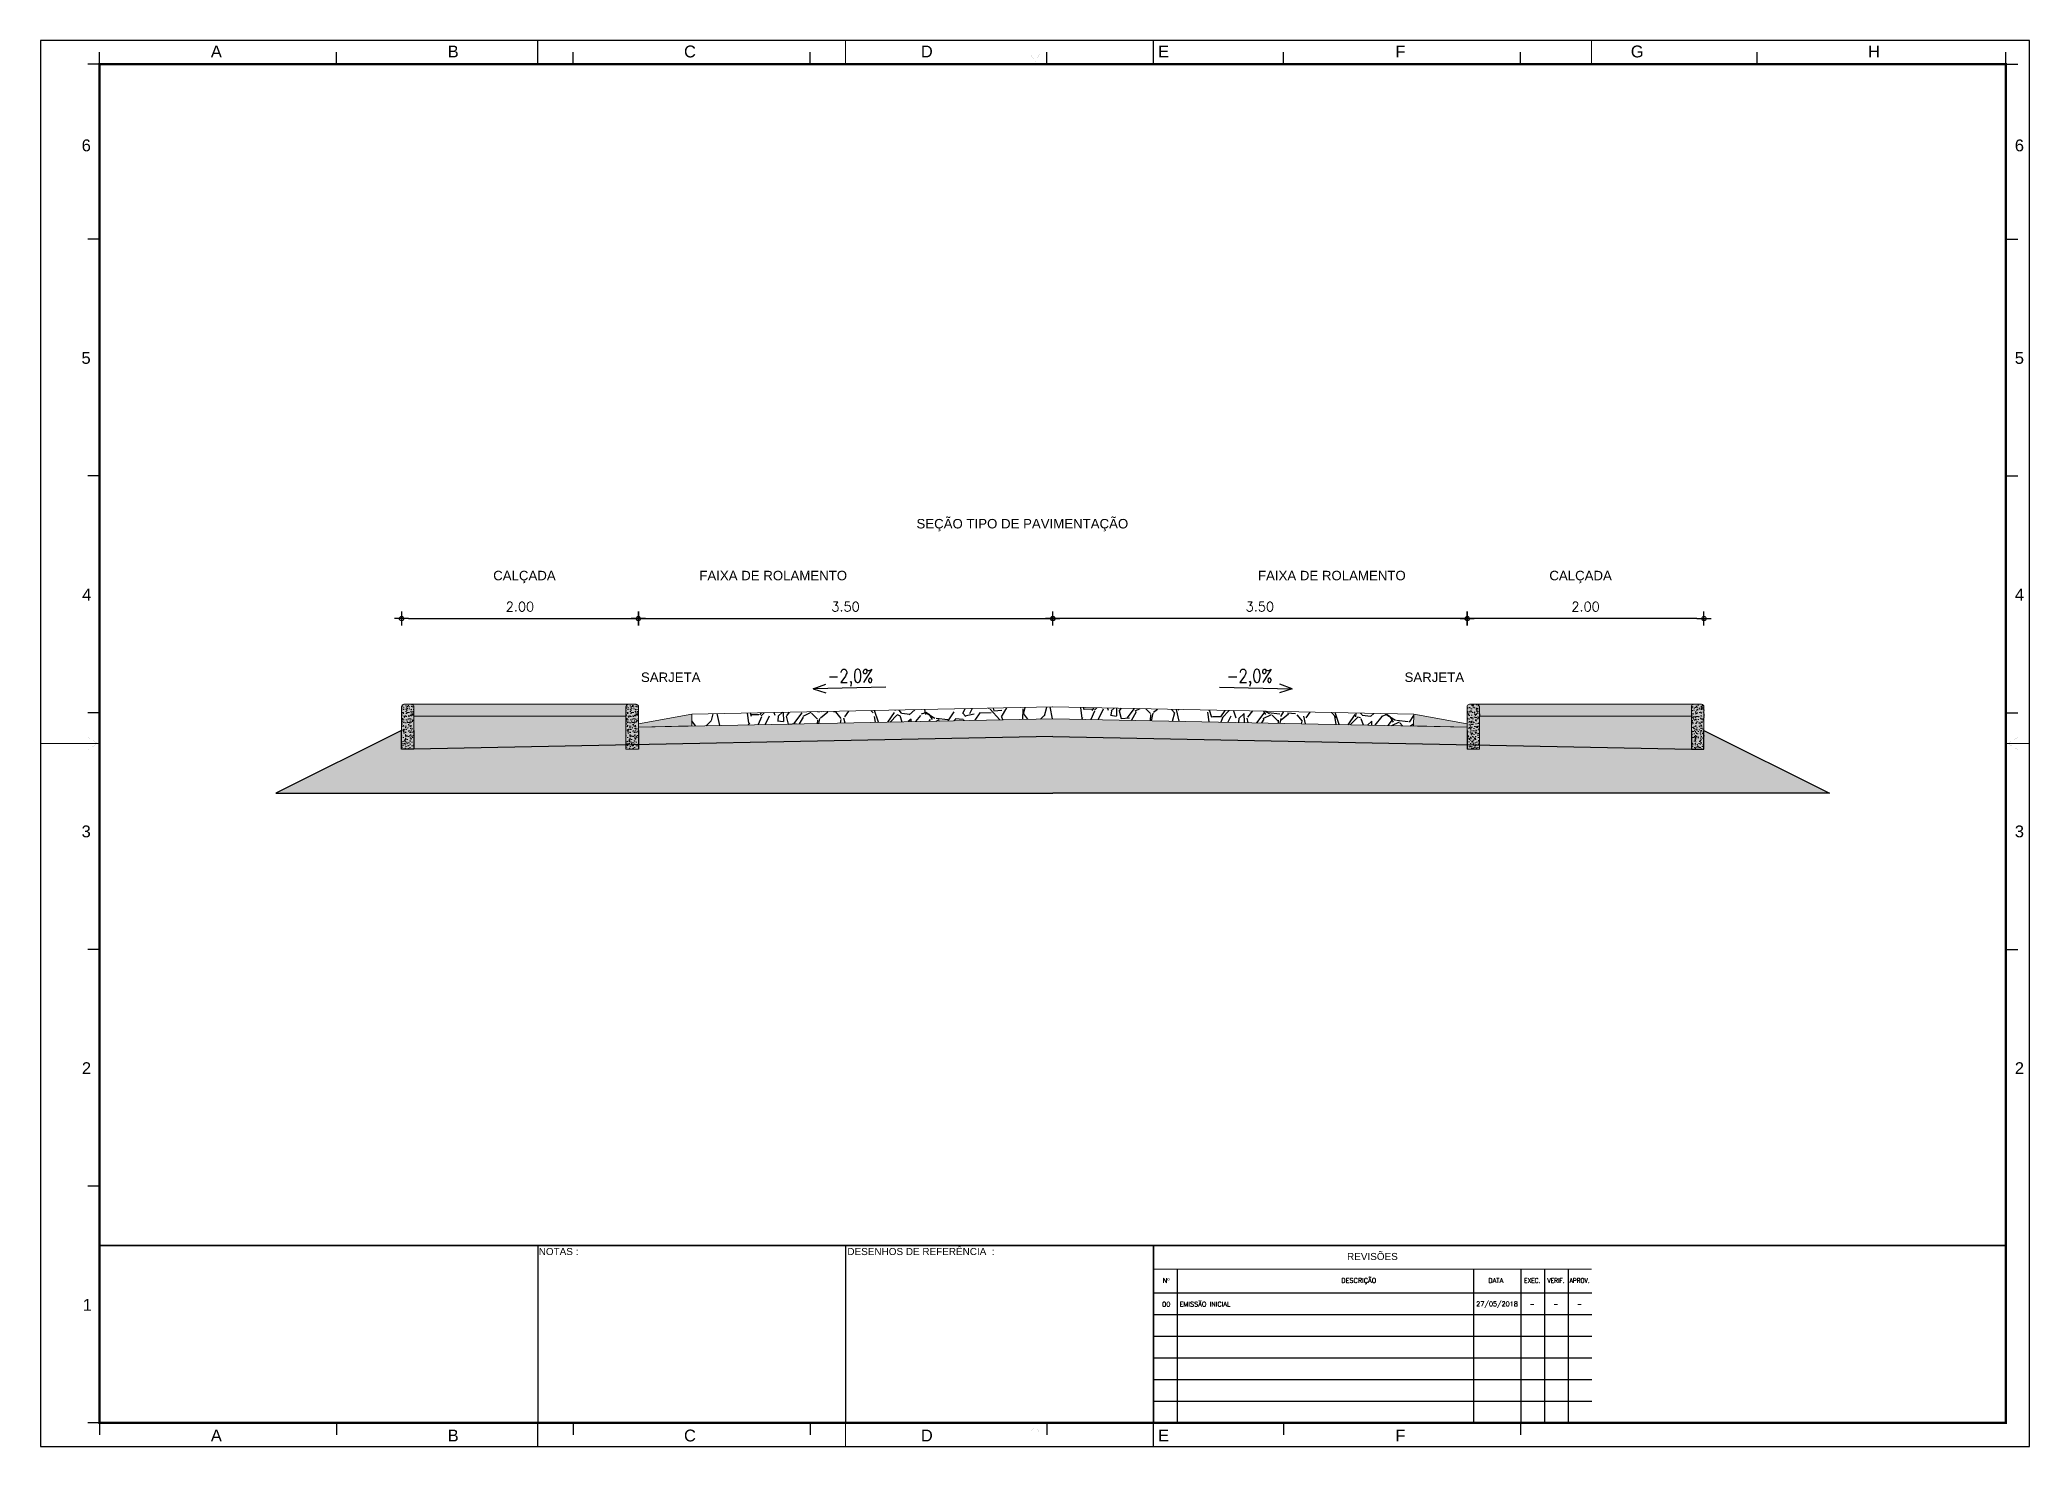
# Paper-space layout 'Layout1' of a CAD drawing. Header units: metres, sheet in millimetres. Extents: x 1037 to 1878, y 1 to 596.
# The model-space entities are those that its viewports show. They can reach past a viewport. Long polylines and large blocks are cut down to what shows.
import ezdxf
from ezdxf.enums import TextEntityAlignment as Align

# ---------------------------------------------------------------- set-up
doc = ezdxf.new("R2010")
doc.units = ezdxf.units.M
doc.header["$PDMODE"] = 35
doc.header["$PDSIZE"] = 0.1
doc.linetypes.add('ACAD_ISO04W100', pattern=[30, 24, -3, 0, -3])
for name, color, linetype, lineweight in [('Borda da Pavimentação', 7, 'Continuous', 9), ('Borda da Terraplenagem', 7, 'Continuous', 13), ('Hach_Concreto', 8, 'Continuous', 9), ('Texto Geral', 7, 'Continuous', 15)]:
    doc.layers.add(name, color=color, linetype=linetype, lineweight=lineweight)
for name, color, linetype in [('COTAS', 10, 'Continuous'), ('Hach_Base', 30, 'Continuous'), ('Hach_Sub-base', 51, 'Continuous'), ('Malha UTM', 8, 'Continuous'), ('Marcas de dobra', 1, 'Continuous'), ('Moldura', 7, 'Continuous'), ('Sistema de referências', 7, 'Continuous')]:
    doc.layers.add(name, color=color, linetype=linetype)
doc.styles.add('ARIAL', font='arial.ttf')
doc.styles.add('ESTILO COTA', font='romans.shx')
doc.styles.add('ROMANS', font='romans.shx')
doc.dimstyles.new('MODEL 50', dxfattribs={"dimtxt": 0.08, "dimasz": 0.06, "dimexe": 0.01, "dimexo": 0.01, "dimgap": 0.06, "dimtad": 1, "dimzin": 4, "dimdsep": 46, "dimtxsty": 'ESTILO COTA', "dimblk1": 'BOLA', "dimblk2": 'BOLA', "dimsah": 1, "dimcen": 0.09, "dimse1": 1, "dimse2": 1, "dimclrd": 256, "dimclre": 1, "dimclrt": 7, "dimazin": 2, "dimtfac": 1, "dimtix": 1, "dimtmove": 1, "dimatfit": 3, "dimldrblk": 'BOLA', "dimfxl": 1, "dimtolj": 1, "dimtzin": 0, "dimarcsym": 0})
pattern_1 = [(50, (438147.669313, 9614802.14558), (0.057380815, -0.00502017), [0.006, -0.066]), (355, (438147.669313, 9614802.14558), (-0.01110011, 0.06017537), [0.0048, -0.0528]), (100.45144, (438147.674095, 9614802.14516), (0.04628071, 0.0551552), [0.00509922, -0.05609137]), (46.1842, (438147.66931, 9614802.16158), (0.0853793, -0.01324154), [0.009, -0.099]), (96.63564, (438147.67643, 9614802.160474), (0.07477296, 0.07792949), [0.00764883, -0.0841371]), (351.18416, (438147.66931, 9614802.16158), (0.07477296, 0.0779295), [0.0072, -0.0792]), (21, (438147.677313, 9614802.15758), (0.047752564, -0.03220951), [0.006, -0.066]), (326, (438147.677313, 9614802.15758), (0.01946523, 0.058012), [0.0048, -0.0528]), (71.45144, (438147.68129, 9614802.154894), (0.06721779, 0.02580249), [0.00509922, -0.05609137]), (37.5, (438147.669313, 9614802.145578), (0.000972788, 0.026631508), [0, -0.05216, 0, -0.0536, 0, -0.053]), (7.5, (438147.669313, 9614802.145578), (0.021045563, 0.031552937), [0, -0.03056, 0, -0.05096, 0, -0.0202]), (327.5, (438147.651473, 9614802.145578), (0.042705795, -0.00180439), [0, -0.02, 0, -0.0624, 0, -0.0828]), (317.5, (438147.643473, 9614802.145578), (0.046654894, 0.0080084), [0, -0.026, 0, -0.04144, 0, -0.0588])]
pattern_2 = [(288.0127875, (-36952.425108, 189033.911976), (1.83109473841237, -5.51525087905881), [0.0649270736, -6.427791891517]), (244.969741, (-36952.40503, 189033.850232), (2.477656115178684, 5.256626330158416), [0.1114168968, -11.03026928977]), (192.5104471, (-36952.45217, 189033.749278), (7.01038245794421, 1.52513860135549), [0.0785614888, -7.77759733088]), (327.273689, (-36952.441792, 189033.525955), (-8.117577196778116, 5.24394386071635), [0.1014608588, -10.04462311089]), (352.83365418, (-36952.356436, 189033.471103), (-6.22182631842432, 0.80588070045094), [0.099490403, -9.849563471615]), (57.273689, (-36952.257723, 189033.458691), (-5.24394386071635, -8.117577196778116), [0.1014608588, -10.04462311089]), (97.69424047, (-36952.20287, 189033.544047), (1.042538599115492, -7.84627017820244), [0.1341767954, -13.283491909707]), (132.25532837, (-36952.220835, 189033.677015), (-7.50566491635581, 8.23420701970649), [0.1266767088, -12.540998754362]), (181.42956562, (-36952.306017, 189033.770776), (-7.36367017824481, -0.20665087957389), [0.10180447, -10.078653682755]), (235.2363583, (-36952.40779, 189033.768236), (3.07224386055056, 4.3560824580472), [0.1162255232, -5.6950480205]), (282.3974378, (-36952.474061, 189033.672755), (1.701782458797802, -7.669626318337034), [0.1503048048, -14.880186777314]), (198.81407483, (-36952.198725, 189033.937307), (-4.1967631593008, -1.47780701877138), [0.0513008626, -5.078807506625]), (231.4692344, (-36952.247285, 189033.920762), (3.97278771886904, 4.95067017895665), [0.0975995762, -9.662381409438]), (285, (-36952.3081, 189033.8444), (0.417943859866, -0.2413), [0.0682497746, -0.614249690601]), (263.19859051, (-36952.37513, 189033.84411), (0.3706122804467, 2.5723192993042), [0.0367538508, -3.63861825009]), (351.80140949, (-36952.37948, 189033.80762), (-1.49513157962046, 0.30595614002935), [0.0519774678, -2.5469030681]), (90.96375653, (-36952.32803, 189033.800205), (-0.11198771966915, 1.7364315796033), [0.0844207354, -2.729596649053]), (221.56505118, (-36952.32945, 189033.88461), (0.9005438598352, 0.5945877197798), [0.0610445566, -1.465070642197]), (76.389540334, (-36952.519435, 189033.56521), (1.159168420400864, 4.90333859866375), [0.08551672, -8.466177067782]), (130.34617594, (-36952.49931, 189033.648325), (3.63218245838755, -4.32607543958708), [0.0717437986, -7.102620978858]), (353.19859051, (-36952.41304, 189033.932874), (-2.57231929930607, 0.3706122804469), [0.073507219, -3.60186488189]), (43.61045967, (-36952.340053, 189033.924168), (-3.66683157935726, -3.455538598920115), [0.08551672, -8.466177067783]), (39.44395478, (-36952.26031, 189033.415604), (-2.04238771973276, -1.6071192993318), [0.082466688, -4.04086951949]), (354.7751406, (-36952.196625, 189033.467997), (-5.8038824588353, 0.56458069752783), [0.0690977028, -6.840682742337]), (126.80140949, (-36951.992686, 189033.69575), (-1.60711929946017, 2.0423877196318), [0.073507219, -3.60186488189]), (77.35402464, (-36952.03672, 189033.754612), (-1.46512456012122, -6.39847017835729), [0.0808987206, -8.008951436238]), (129.44395478, (-36952.110923, 189033.49096), (1.60711929931763, -2.04238771974394), [0.041233344, -4.08210286349]), (161.309932474, (-36952.00716, 189033.67068), (-1.9130754394656, 0.5472561401336), [0.024607774, -2.43617904326]), (225.963756532, (-36952.03047, 189033.67856), (1.1418438598663, 1.012531579599), [0.099490403, -1.890320371923]), (246.00900596, (-36952.099631, 189033.607038), (1.9950561399021, 4.42073859876784), [0.09220073, -9.127859324034]), (3.69006753, (-36952.29042, 189033.77849), (-1.0771877197373, 0.0646561400588), [0.0696015372, -1.67043750834]), (53.15722659, (-36952.220962, 189033.782968), (4.93798771938601, 6.622445617986765), [0.1215157844, -12.030041722356]), (120.9453959, (-36952.1481, 189033.880215), (1.96040701901173, -3.36087543949633), [0.0496865656, -4.91898454044]), (150, (-36952.17365, 189033.92283), (-0.659243859866, -0.176643859866), [0.028956, -0.453644]), (180.25643716, (-36952.116996, 189033.60592), (3.89080701906332, -0.01732456080645), [0.0670447224, -6.637448746908]), (108.0127875, (-36952.18404, 189033.60562), (-1.83109473839303, 5.5152508790651), [0.1298541472, -6.362864817917]), (60, (-36952.2242, 189033.7291), (-0.176643859866, 0.659243859866), [0.125476, -0.357124]), (25.3048465, (-36952.161457, 189033.837774), (5.3386070177169, 2.49033860155269), [0.0763058164, -7.554270177587]), (314.0546041, (-36952.09247, 189033.87039), (1.4304754394897, -1.38314385984142), [0.0702675252, -3.443113507367]), (267.64597536, (-36952.043613, 189033.81989), (-0.40526140205916, -10.35393333743275), [0.114407569, -11.326368240358]), (235.42607874, (-36952.048312, 189033.705578), (-3.554843859866174, -5.19197017826267), [0.1210355974, -11.982510826686])]
pattern_3 = [(50, (438149.564726, 9614802.14558), (0.057380815, -0.00502017), [0.006, -0.066]), (355, (438149.564726, 9614802.14558), (-0.0111001, 0.06017537), [0.0048, -0.0528]), (100.45144, (438149.56951, 9614802.14516), (0.04628071, 0.0551552), [0.00509922, -0.05609137]), (46.1842, (438149.564726, 9614802.16158), (0.0853793, -0.01324154), [0.009, -0.099]), (96.63564, (438149.57184, 9614802.160474), (0.07477296, 0.0779295), [0.00764883, -0.0841371]), (351.18416, (438149.56473, 9614802.16158), (0.07477296, 0.0779295), [0.0072, -0.0792]), (21, (438149.572726, 9614802.15758), (0.04775256, -0.03220951), [0.006, -0.066]), (326, (438149.572726, 9614802.15758), (0.01946523, 0.058012), [0.0048, -0.0528]), (71.45144, (438149.576705, 9614802.154894), (0.06721779, 0.02580249), [0.00509922, -0.05609137]), (37.5, (438149.564726, 9614802.145578), (0.000972788, 0.026631508), [0, -0.05216, 0, -0.0536, 0, -0.053]), (7.5, (438149.564726, 9614802.145578), (0.021045563, 0.031552937), [0, -0.03056, 0, -0.05096, 0, -0.0202]), (327.5, (438149.546886, 9614802.145578), (0.042705795, -0.00180439), [0, -0.02, 0, -0.0624, 0, -0.0828]), (317.5, (438149.538886, 9614802.145578), (0.046654894, 0.0080084), [0, -0.026, 0, -0.04144, 0, -0.0588])]

# ---------------------------------------------------------------- blocks, each defined once
blk = doc.blocks.new('BOLA')
for p, q in [((-1, 0), (1, 0)), ((0, -1), (0, 1))]:
    blk.add_line(p, q)
blk.add_circle((0, 0), 0.3)
blk = doc.blocks.new('*D4')
at = {"lineweight": -2, "transparency": 16777216}
blk.add_line((438164.266, 9614812.174), (438166.146, 9614812.174), dxfattribs=at)
at = {"layer": 'Defpoints', "color": 0, "transparency": 16777216}
for p in [(438166.206, 9614812.174), (438164.206, 9614811.429), (438166.206, 9614811.429)]:
    blk.add_point(p, dxfattribs=at)
at = {"lineweight": -2, "transparency": 16777216, "xscale": 0.06, "yscale": 0.06, "zscale": 0.06, "rotation": 180}
blk.add_blockref('BOLA', (438164.206, 9614812.174), dxfattribs=at)
at = {"lineweight": -2, "transparency": 16777216, "xscale": 0.06, "yscale": 0.06, "zscale": 0.06}
blk.add_blockref('BOLA', (438166.206, 9614812.174), dxfattribs=at)
at = {"color": 7, "transparency": 16777216, "insert": (438165.206, 9614812.274), "char_height": 0.08, "attachment_point": 5, "style": 'ESTILO COTA'}
blk.add_mtext('\\A1;2.00', dxfattribs=at)
blk = doc.blocks.new('*D3')
at = {"lineweight": -2, "transparency": 16777216}
blk.add_line((438166.266, 9614812.174), (438169.647, 9614812.174), dxfattribs=at)
at = {"layer": 'Defpoints', "color": 0, "transparency": 16777216}
for p in [(438169.707, 9614812.174), (438166.206, 9614811.369), (438169.707, 9614811.427)]:
    blk.add_point(p, dxfattribs=at)
at = {"lineweight": -2, "transparency": 16777216, "xscale": 0.06, "yscale": 0.06, "zscale": 0.06, "rotation": 180}
blk.add_blockref('BOLA', (438166.206, 9614812.174), dxfattribs=at)
at = {"lineweight": -2, "transparency": 16777216, "xscale": 0.06, "yscale": 0.06, "zscale": 0.06}
blk.add_blockref('BOLA', (438169.707, 9614812.174), dxfattribs=at)
at = {"color": 7, "transparency": 16777216, "insert": (438167.956, 9614812.274), "char_height": 0.08, "attachment_point": 5, "style": 'ESTILO COTA'}
blk.add_mtext('\\A1;3.50', dxfattribs=at)
blk = doc.blocks.new('*D6')
at = {"lineweight": -2, "transparency": 16777216}
blk.add_line((438175.146, 9614812.174), (438173.266, 9614812.174), dxfattribs=at)
at = {"layer": 'Defpoints', "color": 0, "transparency": 16777216}
for p in [(438173.206, 9614812.174), (438173.206, 9614811.429), (438175.206, 9614811.429)]:
    blk.add_point(p, dxfattribs=at)
at = {"lineweight": -2, "transparency": 16777216, "xscale": 0.06, "yscale": 0.06, "zscale": 0.06, "rotation": 180}
blk.add_blockref('BOLA', (438173.206, 9614812.174), dxfattribs=at)
at = {"lineweight": -2, "transparency": 16777216, "xscale": 0.06, "yscale": 0.06, "zscale": 0.06}
blk.add_blockref('BOLA', (438175.206, 9614812.174), dxfattribs=at)
at = {"color": 7, "transparency": 16777216, "insert": (438174.206, 9614812.274), "char_height": 0.08, "attachment_point": 5, "style": 'ESTILO COTA'}
blk.add_mtext('\\A1;2.00', dxfattribs=at)
blk = doc.blocks.new('*D5')
at = {"lineweight": -2, "transparency": 16777216}
blk.add_line((438173.146, 9614812.174), (438169.765, 9614812.174), dxfattribs=at)
at = {"layer": 'Defpoints', "color": 0, "transparency": 16777216}
for p in [(438169.705, 9614812.174), (438169.705, 9614811.427), (438173.206, 9614811.369)]:
    blk.add_point(p, dxfattribs=at)
at = {"lineweight": -2, "transparency": 16777216, "xscale": 0.06, "yscale": 0.06, "zscale": 0.06, "rotation": 180}
blk.add_blockref('BOLA', (438169.705, 9614812.174), dxfattribs=at)
at = {"lineweight": -2, "transparency": 16777216, "xscale": 0.06, "yscale": 0.06, "zscale": 0.06}
blk.add_blockref('BOLA', (438173.206, 9614812.174), dxfattribs=at)
at = {"color": 7, "transparency": 16777216, "insert": (438171.455, 9614812.274), "char_height": 0.08, "attachment_point": 5, "style": 'ESTILO COTA'}
blk.add_mtext('\\A1;3.50', dxfattribs=at)

msp = doc.modelspace()

# ---------------------------------------------------------------- hatches: boundary and pattern name
h = msp.add_hatch()
h.set_pattern_fill('GRAVEL', color=256, scale=0.019, angle=60)
h.set_pattern_definition(pattern_2)
h.paths.add_polyline_path([(438166.657, 9614811.366), (438166.658, 9614811.266), (438169.706, 9614811.327), (438169.707, 9614811.427)])
h = msp.add_hatch()
h.set_pattern_fill('GRAVEL', color=256, scale=0.019, angle=60)
h.set_pattern_definition(pattern_2)
h.paths.add_polyline_path([(438172.755, 9614811.366), (438172.754, 9614811.266), (438169.706, 9614811.327), (438169.705, 9614811.427)])
at = {"layer": 'Borda da Pavimentação'}
h = msp.add_hatch(dxfattribs=at)
h.set_pattern_fill('AR-CONC', color=256, scale=0.008)
h.set_pattern_definition(pattern_1)
edge = h.paths.add_edge_path()
edge.add_line((438164.31, 9614811.069), (438164.31, 9614811.436))
edge.add_line((438164.31, 9614811.436), (438164.31, 9614811.436))
edge.add_arc((438164.291, 9614811.429), 0.02, 19.7271, 90)
edge.add_line((438164.291, 9614811.449), (438164.226, 9614811.449))
edge.add_arc((438164.226, 9614811.429), 0.02, 90, 180)
edge.add_line((438164.206, 9614811.429), (438164.206, 9614811.069))
edge.add_line((438164.206, 9614811.069), (438164.31, 9614811.069))
h = msp.add_hatch(dxfattribs=at)
h.set_pattern_fill('AR-CONC', color=256, scale=0.008)
h.set_pattern_definition(pattern_3)
edge = h.paths.add_edge_path()
edge.add_line((438166.206, 9614811.069), (438166.206, 9614811.436))
edge.add_line((438166.206, 9614811.436), (438166.206, 9614811.436))
edge.add_arc((438166.187, 9614811.429), 0.02, 19.7271, 90)
edge.add_line((438166.187, 9614811.449), (438166.121, 9614811.449))
edge.add_arc((438166.121, 9614811.429), 0.02, 90, 180)
edge.add_line((438166.101, 9614811.429), (438166.101, 9614811.069))
edge.add_line((438166.101, 9614811.069), (438166.206, 9614811.069))
h = msp.add_hatch(dxfattribs=at)
h.set_pattern_fill('AR-CONC', color=256, scale=0.008)
h.set_pattern_definition(pattern_3)
edge = h.paths.add_edge_path()
edge.add_line((438173.206, 9614811.069), (438173.206, 9614811.436))
edge.add_line((438173.206, 9614811.436), (438173.206, 9614811.436))
edge.add_arc((438173.225, 9614811.429), 0.02, 90, 160.2729, ccw=False)
edge.add_line((438173.225, 9614811.449), (438173.29, 9614811.449))
edge.add_arc((438173.29, 9614811.429), 0.02, 0, 90, ccw=False)
edge.add_line((438173.31, 9614811.429), (438173.31, 9614811.069))
edge.add_line((438173.31, 9614811.069), (438173.206, 9614811.069))
h = msp.add_hatch(dxfattribs=at)
h.set_pattern_fill('AR-CONC', color=256, scale=0.008)
h.set_pattern_definition(pattern_1)
edge = h.paths.add_edge_path()
edge.add_line((438175.101, 9614811.069), (438175.101, 9614811.436))
edge.add_line((438175.101, 9614811.436), (438175.101, 9614811.436))
edge.add_arc((438175.12, 9614811.429), 0.02, 90, 160.2729, ccw=False)
edge.add_line((438175.12, 9614811.449), (438175.186, 9614811.449))
edge.add_arc((438175.186, 9614811.429), 0.02, 0, 90, ccw=False)
edge.add_line((438175.206, 9614811.429), (438175.206, 9614811.069))
edge.add_line((438175.206, 9614811.069), (438175.101, 9614811.069))
at = {"layer": 'Borda da Terraplenagem', "true_color": 0x939598}
h = msp.add_hatch(color=252, dxfattribs=at)
h.dxf.hatch_style = 1
h.paths.add_polyline_path([(438166.101, 9614811.429, -0.414214), (438166.121, 9614811.449), (438164.291, 9614811.449, -0.321929), (438164.31, 9614811.436), (438164.31, 9614811.349), (438166.101, 9614811.349), (438166.101, 9614811.369)])
h = msp.add_hatch(color=252, dxfattribs=at)
h.dxf.hatch_style = 1
h.paths.add_polyline_path([(438166.657, 9614811.366), (438166.206, 9614811.283), (438166.206, 9614811.257), (438166.658, 9614811.266)])
h = msp.add_hatch(color=252, dxfattribs=at)
h.dxf.hatch_style = 1
h.paths.add_polyline_path([(438172.755, 9614811.366), (438172.754, 9614811.266), (438173.206, 9614811.257), (438173.206, 9614811.283)])
h = msp.add_hatch(color=252, dxfattribs=at)
h.dxf.hatch_style = 1
h.paths.add_polyline_path([(438173.29, 9614811.449, -0.414214), (438173.31, 9614811.429), (438173.31, 9614811.369), (438173.31, 9614811.349), (438175.101, 9614811.349), (438175.101, 9614811.436, -0.321929), (438175.12, 9614811.449)])
at = {"layer": 'Hach_Base'}
h = msp.add_hatch(color=256, dxfattribs=at)
h.dxf.hatch_style = 1
h.paths.add_polyline_path([(438169.706, 9614811.177), (438169.706, 9614811.327), (438166.206, 9614811.257), (438166.206, 9614811.107)])
h = msp.add_hatch(color=256, dxfattribs=at)
h.dxf.hatch_style = 1
h.paths.add_polyline_path([(438169.706, 9614811.177), (438169.706, 9614811.327), (438173.206, 9614811.257), (438173.206, 9614811.107)])
at = {"layer": 'Hach_Concreto'}
h = msp.add_hatch(color=256, dxfattribs=at)
h.dxf.hatch_style = 1
edge = h.paths.add_edge_path()
edge.add_line((438164.31, 9614811.069), (438164.31, 9614811.436))
edge.add_line((438164.31, 9614811.436), (438164.31, 9614811.436))
edge.add_arc((438164.291, 9614811.429), 0.02, 19.7271, 90)
edge.add_line((438164.291, 9614811.449), (438164.226, 9614811.449))
edge.add_arc((438164.226, 9614811.429), 0.02, 90, 180)
edge.add_line((438164.206, 9614811.429), (438164.206, 9614811.069))
edge.add_line((438164.206, 9614811.069), (438164.31, 9614811.069))
h = msp.add_hatch(color=256, dxfattribs=at)
h.dxf.hatch_style = 1
edge = h.paths.add_edge_path()
edge.add_line((438166.206, 9614811.069), (438166.206, 9614811.436))
edge.add_line((438166.206, 9614811.436), (438166.206, 9614811.436))
edge.add_arc((438166.187, 9614811.429), 0.02, 19.7271, 90)
edge.add_line((438166.187, 9614811.449), (438166.121, 9614811.449))
edge.add_arc((438166.121, 9614811.429), 0.02, 90, 180)
edge.add_line((438166.101, 9614811.429), (438166.101, 9614811.069))
edge.add_line((438166.101, 9614811.069), (438166.206, 9614811.069))
h = msp.add_hatch(color=256, dxfattribs=at)
h.dxf.hatch_style = 1
edge = h.paths.add_edge_path()
edge.add_line((438173.206, 9614811.069), (438173.206, 9614811.436))
edge.add_line((438173.206, 9614811.436), (438173.206, 9614811.436))
edge.add_arc((438173.225, 9614811.429), 0.02, 90, 160.2729, ccw=False)
edge.add_line((438173.225, 9614811.449), (438173.29, 9614811.449))
edge.add_arc((438173.29, 9614811.429), 0.02, 0, 90, ccw=False)
edge.add_line((438173.31, 9614811.429), (438173.31, 9614811.069))
edge.add_line((438173.31, 9614811.069), (438173.206, 9614811.069))
h = msp.add_hatch(color=256, dxfattribs=at)
h.dxf.hatch_style = 1
edge = h.paths.add_edge_path()
edge.add_line((438175.101, 9614811.069), (438175.101, 9614811.436))
edge.add_line((438175.101, 9614811.436), (438175.101, 9614811.436))
edge.add_arc((438175.12, 9614811.429), 0.02, 90, 160.2729, ccw=False)
edge.add_line((438175.12, 9614811.449), (438175.186, 9614811.449))
edge.add_arc((438175.186, 9614811.429), 0.02, 0, 90, ccw=False)
edge.add_line((438175.206, 9614811.429), (438175.206, 9614811.069))
edge.add_line((438175.206, 9614811.069), (438175.101, 9614811.069))
at = {"layer": 'Hach_Sub-base'}
h = msp.add_hatch(color=256, dxfattribs=at)
h.dxf.hatch_style = 1
h.paths.add_polyline_path([(438166.101, 9614811.104), (438166.101, 9614811.229), (438166.101, 9614811.349), (438164.31, 9614811.349), (438164.31, 9614811.229), (438164.31, 9614811.069)])
h = msp.add_hatch(color=256, dxfattribs=at)
h.dxf.hatch_style = 1
h.paths.add_polyline_path([(438175.101, 9614811.069), (438175.101, 9614811.229), (438175.101, 9614811.349), (438173.31, 9614811.349), (438173.31, 9614811.229), (438173.31, 9614811.104)])
h = msp.add_hatch(color=256, dxfattribs=at)
h.dxf.hatch_style = 1
h.paths.add_polyline_path([(438175.206, 9614811.229), (438175.206, 9614811.069), (438175.101, 9614811.069), (438175.101, 9614811.069), (438173.31, 9614811.104), (438173.31, 9614811.069), (438173.206, 9614811.069), (438173.206, 9614811.107), (438169.706, 9614811.177), (438166.206, 9614811.107), (438166.206, 9614811.069), (438166.101, 9614811.069), (438166.101, 9614811.104), (438164.306, 9614811.069), (438164.31, 9614811.069), (438164.31, 9614811.069), (438164.206, 9614811.069), (438164.206, 9614811.229), (438163.145, 9614810.699), (438169.706, 9614810.699), (438176.267, 9614810.699)])

# ---------------------------------------------------------------- linework, layer by layer
at = {"color": 1, "linetype": 'ACAD_ISO04W100', "ltscale": 0.5}
for p, q in [((438164.206, 9614811.369), (438164.206, 9614811.349)), ((438166.101, 9614811.369), (438166.101, 9614811.349)), ((438173.31, 9614811.369), (438173.31, 9614811.349)), ((438175.206, 9614811.369), (438175.206, 9614811.349))]:
    msp.add_line(p, q, dxfattribs=at)
for p, q in [((438164.31, 9614811.229), (438164.31, 9614811.069)), ((438166.206, 9614811.229), (438166.206, 9614811.069)), ((438173.206, 9614811.229), (438173.206, 9614811.069)), ((438175.101, 9614811.229), (438175.101, 9614811.069))]:
    msp.add_line(p, q)
for points in [[(438164.292, 9614811.366), (438164.31, 9614811.369)], [(438166.187, 9614811.366), (438166.206, 9614811.369)], [(438173.224, 9614811.366), (438173.206, 9614811.369)], [(438175.12, 9614811.366), (438175.101, 9614811.369)], [(438164.206, 9614811.229), (438163.145, 9614810.699)], [(438175.206, 9614811.229), (438176.267, 9614810.699)]]:
    msp.add_lwpolyline(points)
at = {"layer": 'Borda da Pavimentação'}
for p, q in [((438169.707, 9614811.427), (438166.657, 9614811.366)), ((438169.705, 9614811.427), (438172.755, 9614811.366)), ((438169.706, 9614811.177), (438164.31, 9614811.069)), ((438169.706, 9614811.327), (438166.206, 9614811.257)), ((438169.706, 9614811.327), (438173.206, 9614811.257)), ((438169.706, 9614811.177), (438175.101, 9614811.069))]:
    msp.add_line(p, q, dxfattribs=at)
at = {"layer": 'Borda da Pavimentação', "color": 2, "flags": 128}
for points in [[(438164.31, 9614811.069), (438164.206, 9614811.069), (438164.206, 9614811.229), (438164.206, 9614811.429, -0.414214), (438164.226, 9614811.449), (438164.291, 9614811.449, -0.321929), (438164.31, 9614811.436)], [(438166.206, 9614811.069), (438166.101, 9614811.069), (438166.101, 9614811.229), (438166.101, 9614811.429, -0.414214), (438166.121, 9614811.449), (438166.187, 9614811.449, -0.321929), (438166.206, 9614811.436)], [(438173.206, 9614811.069), (438173.31, 9614811.069), (438173.31, 9614811.229), (438173.31, 9614811.429, 0.414214), (438173.29, 9614811.449), (438173.225, 9614811.449, 0.321929), (438173.206, 9614811.436)], [(438175.101, 9614811.069), (438175.206, 9614811.069), (438175.206, 9614811.229), (438175.206, 9614811.429, 0.414214), (438175.186, 9614811.449), (438175.12, 9614811.449, 0.321929), (438175.101, 9614811.436)]]:
    msp.add_lwpolyline(points, format="xyb", dxfattribs=at)
for points in [[(438164.31, 9614811.229), (438164.31, 9614811.436)], [(438166.206, 9614811.229), (438166.206, 9614811.436)], [(438173.206, 9614811.229), (438173.206, 9614811.436)], [(438175.101, 9614811.229), (438175.101, 9614811.436)]]:
    msp.add_lwpolyline(points, dxfattribs=at)
at = {"layer": 'Borda da Terraplenagem', "color": 2}
for points in [[(438166.101, 9614811.429, -0.414214), (438166.121, 9614811.449), (438164.291, 9614811.449, -0.321929), (438164.31, 9614811.436), (438164.31, 9614811.349), (438166.101, 9614811.349), (438166.101, 9614811.369)], [(438173.31, 9614811.429, 0.414214), (438173.29, 9614811.449), (438175.12, 9614811.449, 0.321929), (438175.101, 9614811.436), (438175.101, 9614811.349), (438173.31, 9614811.349), (438173.31, 9614811.369)]]:
    msp.add_lwpolyline(points, format="xyb", close=True, dxfattribs=at)
for points in [[(438166.657, 9614811.366), (438166.658, 9614811.266), (438166.206, 9614811.257)], [(438166.657, 9614811.366), (438166.206, 9614811.283)], [(438172.755, 9614811.366), (438172.754, 9614811.266), (438173.205, 9614811.257)], [(438172.755, 9614811.366), (438173.206, 9614811.283)]]:
    msp.add_lwpolyline(points, dxfattribs=at)
at = {"layer": 'COTAS', "color": 7}
for p, q in [((438167.683, 9614811.58), (438167.788, 9614811.62)), ((438168.297, 9614811.593), (438167.683, 9614811.58)), ((438167.683, 9614811.58), (438167.79, 9614811.545)), ((438171.115, 9614811.593), (438171.728, 9614811.58)), ((438171.728, 9614811.58), (438171.622, 9614811.545)), ((438171.728, 9614811.58), (438171.623, 9614811.62))]:
    msp.add_line(p, q, dxfattribs=at)
at = {"layer": 'Hach_Sub-base'}
for points in [[(438169.706, 9614811.177), (438164.31, 9614811.069), (438164.206, 9614811.069), (438164.206, 9614811.229), (438163.145, 9614810.699), (438169.706, 9614810.699)], [(438169.706, 9614811.177), (438175.101, 9614811.069), (438175.206, 9614811.069), (438175.206, 9614811.229), (438176.267, 9614810.699), (438169.706, 9614810.699)]]:
    msp.add_lwpolyline(points, dxfattribs=at)

# ---------------------------------------------------------------- texts
at = {"layer": 'Borda da Terraplenagem', "color": 7, "style": 'ARIAL'}
for s, p in [('SEÇÃO TIPO DE PAVIMENTAÇÃO', (438168.555, 9614812.935)), ('CALÇADA', (438164.98, 9614812.497)), ('FAIXA DE ROLAMENTO', (438166.721, 9614812.497)), ('FAIXA DE ROLAMENTO', (438171.439, 9614812.497)), ('CALÇADA', (438173.9, 9614812.497)), ('SARJETA', (438166.228, 9614811.638)), ('SARJETA', (438172.677, 9614811.638))]:
    msp.add_text(s, height=0.08, dxfattribs=at).set_placement(p)
at = {"layer": 'Texto Geral', "style": 'ROMANS', "width": 0.8}
for p in [(438167.804, 9614811.633), (438171.175, 9614811.633)]:
    msp.add_text('-2,0%%%', height=0.1125, dxfattribs=at).set_placement(p)

# ---------------------------------------------------------------- dimensions: what is measured, and where the dimension line sits
for p1, p2, distance, picture, middle in [((438164.206, 9614811.429), (438166.206, 9614811.429), 0.745, '*D4', (438165.206, 9614812.274)), ((438175.206, 9614811.429), (438173.206, 9614811.429), -0.745, '*D6', (438174.206, 9614812.274))]:
    dim = msp.add_aligned_dim(p1=p1, p2=p2, distance=distance, dimstyle='MODEL 50')
    dim.commit()
    dim.dimension.update_dxf_attribs({"geometry": picture, "text_midpoint": middle})
dim = msp.add_linear_dim(base=(438169.707, 9614812.174), p1=(438166.206, 9614811.369), p2=(438169.707, 9614811.427), dimstyle='MODEL 50')
dim.commit()
dim.dimension.update_dxf_attribs({"geometry": '*D3', "text_midpoint": (438167.956, 9614812.274)})
dim = msp.add_linear_dim(base=(438169.705, 9614812.174), p1=(438173.206, 9614811.369), p2=(438169.705, 9614811.427), angle=180, dimstyle='MODEL 50')
dim.commit()
dim.dimension.update_dxf_attribs({"geometry": '*D5', "text_midpoint": (438171.455, 9614812.274)})

psp = doc.layouts.get("Layout1")

# ---------------------------------------------------------------- linework, layer by layer
at = {"layer": 'Malha UTM', "linetype": 'ByBlock', "lineweight": -3}
psp.add_lwpolyline([(1867.56, 86.26), (1867.46, 585.26)], dxfattribs=at)
at = {"layer": 'Marcas de dobra', "linetype": 'ByBlock', "lineweight": -3, "const_width": 0.5}
for points in [[(1247.46, 585.26), (1247.46, 595.26)], [(1377.46, 585.26), (1377.46, 595.26)], [(1507.46, 585.26), (1507.46, 595.26)], [(1692.46, 585.26), (1692.46, 595.26)], [(1062.46, 298.26), (1037.46, 298.26)], [(1877.46, 298.26), (1867.56, 298.26)]]:
    psp.add_lwpolyline(points, dxfattribs=at)
at = {"layer": 'Marcas de dobra', "linetype": 'ByBlock', "const_width": 0.5}
for points in [[(1247.46, 11.26), (1247.46, 1.26)], [(1377.46, 11.26), (1377.46, 1.26)], [(1507.46, 11.26), (1507.46, 1.26)]]:
    psp.add_lwpolyline(points, dxfattribs=at)
at = {"layer": 'Moldura', "linetype": 'ByBlock'}
for p, q in [((1247.46, 86.26), (1247.46, 11.26)), ((1377.46, 86.26), (1377.46, 11.26)), ((1517.46, 76.26), (1517.46, 11.26)), ((1642.56, 76.26), (1642.56, 11.26)), ((1662.56, 76.26), (1662.56, 11.26)), ((1672.56, 76.26), (1672.56, 11.26)), ((1682.56, 76.26), (1682.56, 11.26)), ((1507.46, 66.26), (1692.56, 66.26)), ((1507.46, 57.09), (1692.56, 57.09)), ((1507.46, 47.92), (1692.56, 47.92)), ((1507.46, 47.92), (1692.56, 47.92)), ((1507.46, 38.75), (1692.56, 38.75)), ((1507.46, 29.58), (1692.56, 29.58)), ((1507.46, 20.41), (1692.56, 20.41))]:
    psp.add_line(p, q, dxfattribs=at)
psp.add_lwpolyline([(1877.46, 1.26), (1877.46, 595.26), (1037.46, 595.26), (1037.46, 1.26)], close=True, dxfattribs=at)
at = {"layer": 'Moldura', "linetype": 'ByBlock', "lineweight": -3, "const_width": 0.02}
for points in [[(1456.66, 592.66), (1456.66, 590.26), (1454.86, 590.26), (1457.46, 586.26), (1460.06, 590.26), (1458.26, 590.26), (1458.26, 592.66)], [(1055.06, 299.06), (1057.46, 299.06), (1057.46, 300.86), (1061.46, 298.26), (1057.46, 295.66), (1057.46, 297.46), (1055.06, 297.46)], [(1874.86, 299.06), (1872.46, 299.06), (1872.46, 300.86), (1868.46, 298.26), (1872.46, 295.66), (1872.46, 297.46), (1874.86, 297.46)]]:
    psp.add_lwpolyline(points, close=True, dxfattribs=at)
at = {"layer": 'Moldura', "linetype": 'ByBlock'}
for points, const_width in [([(1867.46, 11.26), (1867.46, 585.26), (1062.46, 585.26), (1062.46, 11.26)], 1), ([(1456.66, 3.86), (1456.66, 6.26), (1454.86, 6.26), (1457.46, 10.26), (1460.06, 6.26), (1458.26, 6.26), (1458.26, 3.86)], 0.02)]:
    psp.add_lwpolyline(points, close=True, dxfattribs=dict(at, const_width=const_width))
at = {"layer": 'Moldura', "linetype": 'ByBlock', "lineweight": -3}
for points, const_width in [([(1062.46, 86.26), (1867.56, 86.26)], 0.7), ([(1507.46, 76.26), (1692.56, 76.26)], 0.4)]:
    psp.add_lwpolyline(points, dxfattribs=dict(at, const_width=const_width))
at = {"layer": 'Moldura', "linetype": 'ByBlock', "const_width": 0.7}
psp.add_lwpolyline([(1507.46, 86.26), (1507.46, 11.26)], dxfattribs=at)
at = {"layer": 'Sistema de referências', "linetype": 'ByBlock', "lineweight": -3}
for points in [[(1062.46, 585.26), (1062.46, 590.26)], [(1162.46, 585.26), (1162.46, 590.26)], [(1262.46, 585.26), (1262.46, 590.26)], [(1362.46, 585.26), (1362.46, 590.26)], [(1462.46, 585.26), (1462.46, 590.26)], [(1562.46, 585.26), (1562.46, 590.26)], [(1662.46, 585.26), (1662.46, 590.26)], [(1662.46, 585.26), (1662.46, 590.26)], [(1762.46, 585.26), (1762.46, 590.26)], [(1867.46, 585.26), (1867.46, 590.26)], [(1062.46, 585.26), (1057.46, 585.26)], [(1867.46, 585.26), (1872.46, 585.26)], [(1062.46, 511.26), (1057.46, 511.26)], [(1867.46, 511.26), (1872.46, 511.26)], [(1062.46, 411.26), (1057.46, 411.26)], [(1867.46, 411.26), (1872.46, 411.26)], [(1062.46, 311.26), (1057.46, 311.26)], [(1867.46, 311.26), (1872.46, 311.26)], [(1062.46, 211.26), (1057.46, 211.26)], [(1867.46, 211.26), (1872.46, 211.26)], [(1062.46, 111.26), (1057.46, 111.26)]]:
    psp.add_lwpolyline(points, dxfattribs=at)
at = {"layer": 'Sistema de referências', "linetype": 'ByBlock'}
for points in [[(1062.46, 11.26), (1057.46, 11.26)], [(1062.46, 11.26), (1062.46, 6.26)], [(1162.46, 11.26), (1162.46, 6.26)], [(1262.46, 11.26), (1262.46, 6.26)], [(1362.46, 11.26), (1362.46, 6.26)], [(1462.46, 11.26), (1462.46, 6.26)], [(1562.46, 11.26), (1562.46, 6.26)], [(1662.46, 11.26), (1662.46, 6.26)], [(1662.46, 11.26), (1662.46, 6.26)]]:
    psp.add_lwpolyline(points, dxfattribs=at)

# ---------------------------------------------------------------- texts
at = {"layer": 'Moldura', "linetype": 'ByBlock', "lineweight": -3, "style": 'ARIAL'}
for s, p in [('NOTAS : ', (1247.89, 83.67)), ('DESENHOS DE REFERÊNCIA  :', (1378.23, 83.67))]:
    psp.add_text(s, height=3, dxfattribs=at).set_placement(p, align=Align.MIDDLE_LEFT)
at = {"layer": 'Moldura', "linetype": 'ByBlock', "lineweight": -3}
for s, height, style, p in [('REVISÕES', 3, 'ARIAL', (1599.95, 81.97)), ('Nº', 2.016, 'ROMANS', (1512.86, 71.42)), ('DESCRIÇÃO', 2.016, 'ROMANS', (1594.18, 71.42)), ('DATA', 2.016, 'ROMANS', (1652.02, 71.42))]:
    psp.add_text(s, height=height, dxfattribs=dict(at, style=style)).set_placement(p, align=Align.MIDDLE)
at = {"layer": 'Moldura', "linetype": 'ByBlock', "lineweight": -3, "style": 'ROMANS', "width": 0.8}
for s, p in [('EXEC.', (1667.44, 71.42)), ('VERIF.', (1677.44, 71.42)), ('APROV.', (1687.44, 71.42))]:
    psp.add_text(s, height=2.016, dxfattribs=at).set_placement(p, align=Align.MIDDLE)
at = {"layer": 'Moldura', "linetype": 'ByBlock', "style": 'ROMANS'}
for s, p in [('00', (1512.86, 61.42)), ('27/05/2018', (1652.57, 61.42))]:
    psp.add_text(s, height=2.016, dxfattribs=at).set_placement(p, align=Align.MIDDLE)
psp.add_text('EMISSÃO INICIAL', height=2.0162, dxfattribs=at).set_placement((1518.5, 61.42), align=Align.MIDDLE_LEFT)
at = {"layer": 'Moldura', "linetype": 'ByBlock', "style": 'ROMANS', "width": 0.8}
for p in [(1667.44, 61.42), (1677.44, 61.42), (1687.44, 61.42)]:
    psp.add_text('-', height=2.02, dxfattribs=at).set_placement(p, align=Align.MIDDLE)
at = {"layer": 'Sistema de referências', "linetype": 'ByBlock', "lineweight": -3, "style": 'ARIAL'}
for s, p in [('A', (1111.76, 590.58)), ('B', (1211.76, 590.58)), ('C', (1311.76, 590.58)), ('D', (1411.76, 590.58)), ('E', (1511.76, 590.58)), ('F', (1611.76, 590.58)), ('G', (1711.76, 590.58)), ('H', (1811.76, 590.58)), ('6', (1056.82, 550.91)), ('6', (1873.15, 550.91)), ('5', (1056.75, 461.13)), ('5', (1873.15, 461.13)), ('4', (1057.01, 361.13)), ('4', (1873.15, 361.13)), ('3', (1056.78, 261.13)), ('3', (1873.15, 261.13)), ('2', (1056.92, 161.13)), ('2', (1873.15, 161.13))]:
    psp.add_text(s, height=5, dxfattribs=at).set_placement(p, align=Align.MIDDLE_CENTER)
at = {"layer": 'Sistema de referências', "linetype": 'ByBlock', "style": 'ARIAL'}
for s, p in [('1', (1057.28, 61.13)), ('A', (1111.76, 5.95)), ('B', (1211.76, 5.95)), ('C', (1311.76, 5.95)), ('D', (1411.76, 5.95)), ('E', (1511.76, 5.95)), ('F', (1611.76, 5.95))]:
    psp.add_text(s, height=5, dxfattribs=at).set_placement(p, align=Align.MIDDLE_CENTER)

# ---------------------------------------------------------------- viewports
at = {"layer": 'Borda da Terraplenagem', "color": 2, "view_target_point": (461071.128, 9647532.46)}
psp.add_viewport(center=(1464.96, 335.76), size=(805, 499), view_center_point=(-22901.422, -32720.592), view_height=9.98, dxfattribs=at)

doc.saveas('drawing.dxf')
